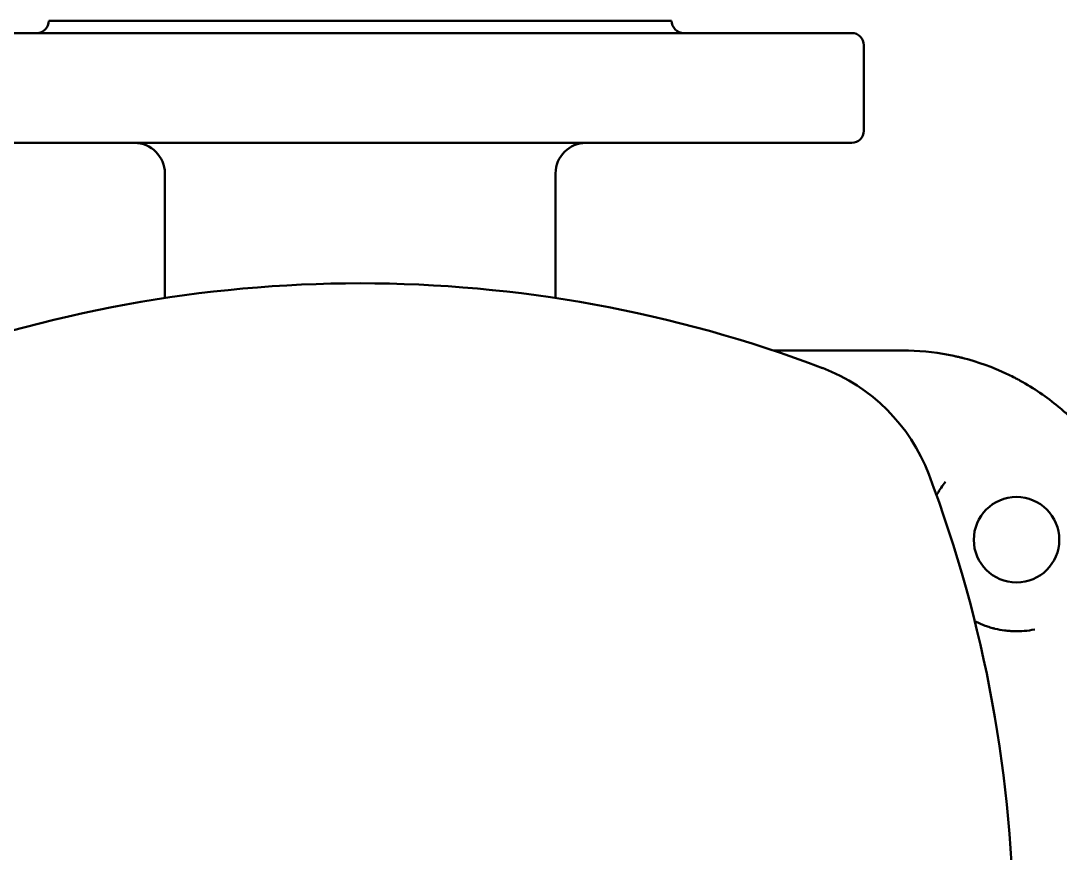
# Model space of a CAD drawing. Header units: millimetres. Extents: x 1463 to 10524, y 7125 to 13164.
# Drawn here: x 5002.64 to 5019.66, y 10940.55 to 10954.18 of the extents above; entities that cross this region are included whole.
import ezdxf

# ---------------------------------------------------------------- set-up
doc = ezdxf.new("R2010")
doc.units = ezdxf.units.MM
doc.header["$LTSCALE"] = 4
doc.layers.add('Visible (ISO)', color=7, linetype='Continuous', lineweight=50)

msp = doc.modelspace()

# ---------------------------------------------------------------- linework, layer by layer
at = {"layer": 'Visible (ISO)'}
for p, q in [((5003.099, 10954.181), (5013.299, 10954.181)), ((5016.249, 10953.981), (5000.149, 10953.981)), ((5016.449, 10952.381), (5016.449, 10953.781)), ((5000.149, 10952.181), (5016.249, 10952.181)), ((5004.999, 10949.64), (5004.999, 10951.681)), ((5011.399, 10949.64), (5011.399, 10951.681)), ((5014.963, 10948.781), (5017.081, 10948.781))]:
    msp.add_line(p, q, dxfattribs=at)
msp.add_circle((5018.949, 10945.681), 0.7, dxfattribs=at)
for centre, radius, start, end in [((5002.899, 10954.181), 0.2, 270, 0), ((5013.499, 10954.181), 0.2, 180, 270), ((5016.249, 10953.781), 0.2, 0, 90), ((5016.249, 10952.381), 0.2, 270, 0), ((5004.499, 10951.681), 0.5, 0, 90), ((5011.899, 10951.681), 0.5, 90, 180), ((5008.199, 10928.531), 21.35, 69.2294, 110.7706), ((5014.706, 10945.689), 3, 20.7706, 69.2294), ((4997.549, 10939.181), 21.35, 339.2294, 20.7706)]:
    msp.add_arc(centre, radius, start, end, dxfattribs=at)
for points, knots in [([(5017.081, 10948.781), (5017.337, 10948.781), (5017.589, 10948.757), (5017.832, 10948.71), (5017.873, 10948.703), (5017.913, 10948.694), (5017.953, 10948.685), (5017.973, 10948.681), (5017.993, 10948.676), (5018.013, 10948.671), (5018.023, 10948.669), (5018.033, 10948.666), (5018.043, 10948.664), (5018.048, 10948.663), (5018.053, 10948.662), (5018.058, 10948.66), (5018.063, 10948.659), (5018.068, 10948.658), (5018.073, 10948.657), (5018.32, 10948.593), (5018.559, 10948.507), (5018.786, 10948.4), (5018.824, 10948.382), (5018.861, 10948.364), (5018.898, 10948.345), (5018.917, 10948.335), (5018.935, 10948.326), (5018.953, 10948.316), (5018.963, 10948.311), (5018.972, 10948.306), (5018.981, 10948.301), (5018.986, 10948.299), (5018.99, 10948.296), (5018.995, 10948.294), (5018.999, 10948.291), (5019.004, 10948.289), (5019.008, 10948.286), (5019.231, 10948.164), (5019.442, 10948.02), (5019.636, 10947.859), (5019.668, 10947.833), (5019.7, 10947.805), (5019.731, 10947.778), (5019.747, 10947.764), (5019.762, 10947.75), (5019.778, 10947.736), (5019.793, 10947.721), (5019.808, 10947.707), (5019.824, 10947.693), (5020.07, 10947.461), (5020.285, 10947.199), (5020.464, 10946.915)], [0, 0, 0, 0, 0.1875, 0.1875, 0.1875, 0.21875, 0.21875, 0.21875, 0.234375, 0.234375, 0.234375, 0.242188, 0.242188, 0.242188, 0.246094, 0.246094, 0.246094, 0.25, 0.25, 0.25, 0.4375, 0.4375, 0.4375, 0.46875, 0.46875, 0.46875, 0.484375, 0.484375, 0.484375, 0.492188, 0.492188, 0.492188, 0.496094, 0.496094, 0.496094, 0.5, 0.5, 0.5, 0.6875, 0.6875, 0.6875, 0.71875, 0.71875, 0.71875, 0.734375, 0.734375, 0.734375, 0.75, 0.75, 0.75, 1, 1, 1, 1]), ([(5017.785, 10946.628), (5017.733, 10946.563), (5017.69, 10946.5), (5017.655, 10946.44), (5017.649, 10946.43), (5017.643, 10946.42), (5017.638, 10946.41)], [0, 0, 0, 0, 0.2212304, 0.2212304, 0.2212304, 0.2568113, 0.2568113, 0.2568113, 0.2568113]), ([(5018.265, 10944.347), (5018.266, 10944.346), (5018.271, 10944.343), (5018.277, 10944.34), (5018.282, 10944.338), (5018.285, 10944.336), (5018.287, 10944.335), (5018.336, 10944.312), (5018.385, 10944.29), (5018.462, 10944.262), (5018.489, 10944.254), (5018.529, 10944.241), (5018.549, 10944.236), (5018.573, 10944.229), (5018.585, 10944.226), (5018.591, 10944.225), (5018.594, 10944.224), (5018.596, 10944.224), (5018.647, 10944.211), (5018.699, 10944.201), (5018.781, 10944.191), (5018.808, 10944.188), (5018.851, 10944.185), (5018.872, 10944.183), (5018.897, 10944.182), (5018.91, 10944.182), (5018.916, 10944.182), (5018.919, 10944.182), (5018.921, 10944.182), (5018.922, 10944.182), (5019.018, 10944.18), (5019.127, 10944.187), (5019.246, 10944.211)], [0.6152619, 0.6152619, 0.6152619, 0.6152619, 0.6171875, 0.6210937, 0.6230469, 0.6230469, 0.625, 0.625, 0.6875, 0.6875, 0.71875, 0.71875, 0.734375, 0.7421875, 0.7460937, 0.7480469, 0.7480469, 0.75, 0.75, 0.8125, 0.8125, 0.84375, 0.84375, 0.859375, 0.8671875, 0.8710937, 0.8730469, 0.8740234, 0.8740234, 0.875, 0.875, 1, 1, 1, 1])]:
    msp.add_open_spline(points, degree=3, knots=knots, dxfattribs=at)

doc.saveas('drawing.dxf')
